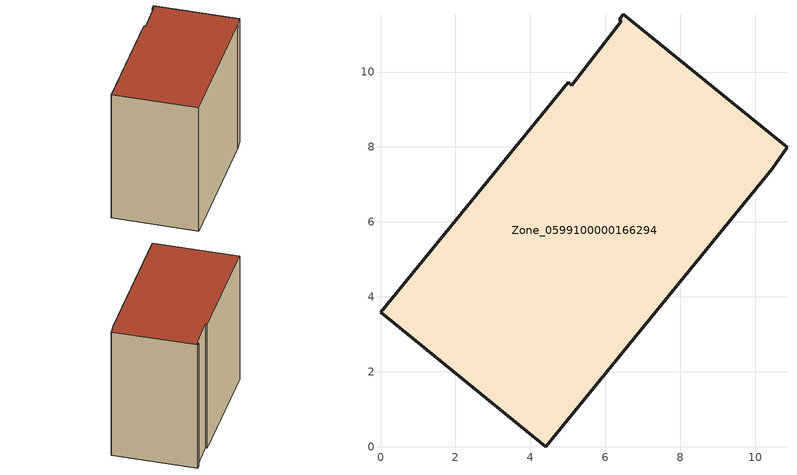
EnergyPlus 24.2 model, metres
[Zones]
Zone_0599100000166294
 floor ground (C_G): 0,3.59 5.01,9.73 5.1,9.65 6.43,11.35 6.37,11.4 6.48,11.54 10.85,7.99 10.46,7.42 4.41,0 z0
 wall outside (C_F): 10.46,7.42 10.85,7.99 6.48,11.54 6.37,11.4 6.43,11.35 5.1,9.65 5.01,9.73 0,3.59 4.41,0 10.46,7.42 z0:9.34
 roof outside (C_R): 5.01,9.73 0,3.59 4.41,0 10.46,7.42 10.85,7.99 6.48,11.54 6.37,11.4 6.43,11.35 5.1,9.65 z9.34
[BUILDING]
Pand.0599100000166294: North Axis=0; Terrain=City; Loads Convergence Tolerance Value=0.04; Temperature Convergence Tolerance Value=0.4; Solar Distribution=FullExterior; Maximum Number of Warmup Days=25; Minimum Number of Warmup Days=1
[Site:Location]
Rotterdam.The.Hague.AP_ZH_NLD Design_Conditions: Latitude=51.96; Longitude=4.45; Time Zone=1; Elevation=-4.5
[SITE:GROUNDTEMPERATURE:BUILDINGSURFACE]
18, 18, 18, 18, 18, 18, 18, 18, 18, 18, 18, 18
[MATERIAL] Thermal Absorptance=0.9; Solar Absorptance=0.7; Visible Absorptance=0.7
Name | Roughness | Thickness | Conductivity | Density | Specific Heat
G.TC.1946 | MediumSmooth | 0.15 | 1 | 540 | 1210
F.TC.1946 | Rough | 0.3 | 0.857143 | 1920 | 840
R.TC.1946 | MediumRough | 0.2 | 0.909091 | 1500 | 1000
[CONSTRUCTION]
C_G: G.TC.1946
C_F: F.TC.1946
C_R: R.TC.1946
[ZONE]
Zone_0599100000166294: Type=1; Multiplier=1; Ceiling Height=Autocalculate; Volume=Autocalculate; Floor Area=autocalculate; Part of Total Floor Area=Yes
[ZONEINFILTRATION:DESIGNFLOWRATE]
Infil_Zone_0599100000166294: Zone or ZoneList or Space or SpaceList=Zone_0599100000166294; Schedule=AlwaysOn; Design Flow Rate Calculation Method=Flow/Area; Flow Rate per Floor Area=0.003; Constant Term Coefficient=1; Temperature Term Coefficient=0; Velocity Term Coefficient=0; Velocity Squared Term Coefficient=0
[HVACTEMPLATE:ZONE:IDEALLOADSAIRSYSTEM]
Zone_0599100000166294: Maximum Heating Supply Air Temperature=50; Minimum Cooling Supply Air Temperature=13; Maximum Heating Supply Air Humidity Ratio=0.0156; Minimum Cooling Supply Air Humidity Ratio=0.0077; Heating Limit=NoLimit; Cooling Limit=NoLimit; Dehumidification Control Type=ConstantSensibleHeatRatio; Cooling Sensible Heat Ratio=0.7; Dehumidification Setpoint=60; Humidification Control Type=None; Humidification Setpoint=30; Outdoor Air Method=None; Outdoor Air Flow Rate per Person=0.00944; Outdoor Air Flow Rate per Zone Floor Area=0; Outdoor Air Flow Rate per Zone=0; Demand Controlled Ventilation Type=None; Outdoor Air Economizer Type=NoEconomizer; Heat Recovery Type=None; Sensible Heat Recovery Effectiveness=0.7; Latent Heat Recovery Effectiveness=0.65
[ZONECONTROL:THERMOSTAT]
ThermostatControl_Zone_0599100000166294: Zone or ZoneList=Zone_0599100000166294; Control Type Schedule=DualSetpointControlType; Control 1=Thermostat_Zone_0599100000166294; Temperature Difference Between Cutout And Setpoint=0
[THERMOSTATSETPOINT:DUALSETPOINT]
Thermostat_Zone_0599100000166294: Heating Setpoint Temperature Schedule=HeatingSetpoint_Zone_0599100000166294; Cooling Setpoint Temperature Schedule=CoolingSetpoint_Zone_0599100000166294
[SCHEDULE:COMPACT]
HeatingSetpoint_Zone_0599100000166294: Through: 12/31, For: AllDays, Until: 24:00, 21
CoolingSetpoint_Zone_0599100000166294: Through: 12/31, For: AllDays, Until: 24:00, 24
DualSetpointControlType: Through: 12/31, For: AllDays, Until: 24:00, 4
AlwaysOn: Through: 12/31, For: AllDays, Until: 24:00, 1
